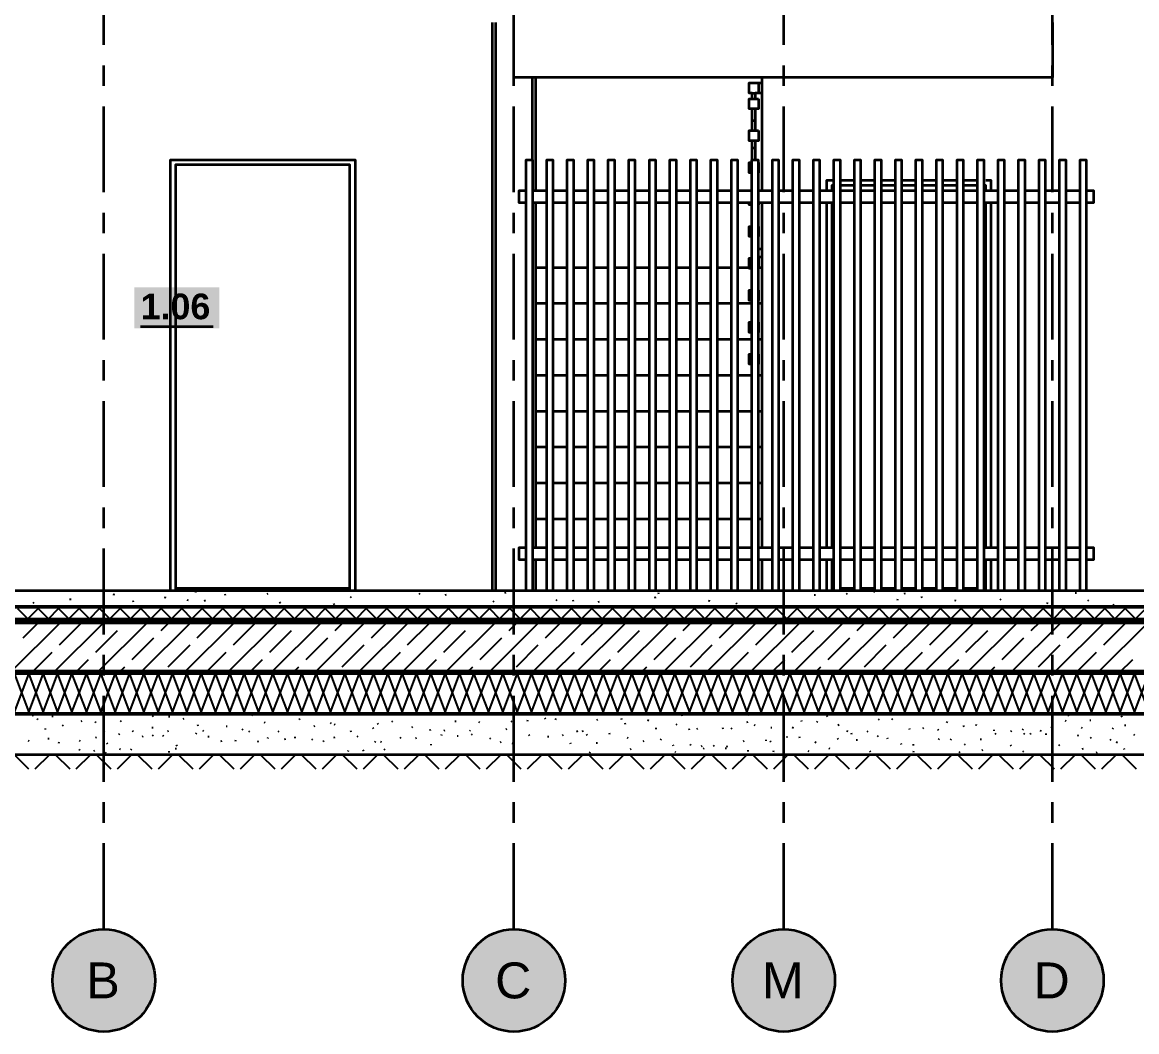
# Model space of a CAD drawing. Header units: metres. Extents: x -12.4 to 53.1, y -2.2 to 12.7.
# Drawn here: x 35.28 to 40.71, y -2.15 to 2.77 of the extents above; entities that cross this region are included whole.
import ezdxf

# ---------------------------------------------------------------- set-up
doc = ezdxf.new("R2010")
doc.units = ezdxf.units.M
doc.linetypes.add('PUNKTOWA', pattern=[10.5, 8.4, -1.05, 0, -1.05])
for name, color, linetype, lineweight in [('A-FUNDAMENTY', 7, 'Continuous', 50), ('A-IZOL-WODNA', 5, 'Continuous', 100), ('A-KRESKOWANIE', 8, 'Continuous', 18), ('A-OSIE', 1, 'PUNKTOWA', 25), ('A-POMIESZCZENIA', 2, 'Continuous', 25), ('A-SCIANY-IZOL', 4, 'Continuous', 35), ('A-WARSTWY', 8, 'Continuous', 25), ('A-WIDOK', 7, 'Continuous', 25)]:
    doc.layers.add(name, color=color, linetype=linetype, lineweight=lineweight)
doc.styles.add('PL_ARIAL', font='arial.ttf')
doc.styles.add('PL_ARIAL_B', font='arialbd.ttf')

msp = doc.modelspace()

# ---------------------------------------------------------------- hatches: boundary and pattern name
at = {"layer": 'A-OSIE', "true_color": 0xffffff}
for points in [[(35.9251, -1.9002), (35.923, -1.8676), (35.9166, -1.8355), (35.9061, -1.8045), (35.8916, -1.7752), (35.8734, -1.748), (35.8519, -1.7234), (35.8273, -1.7019), (35.8001, -1.6837), (35.7708, -1.6692), (35.7398, -1.6587), (35.7077, -1.6523), (35.6751, -1.6502), (35.6425, -1.6523), (35.6104, -1.6587), (35.5794, -1.6692), (35.5501, -1.6837), (35.5229, -1.7019), (35.4983, -1.7234), (35.4768, -1.748), (35.4586, -1.7752), (35.4441, -1.8045), (35.4336, -1.8355), (35.4272, -1.8676), (35.4251, -1.9002), (35.4272, -1.9328), (35.4336, -1.9649), (35.4441, -1.9959), (35.4586, -2.0252), (35.4768, -2.0524), (35.4983, -2.077), (35.5229, -2.0985), (35.5501, -2.1167), (35.5794, -2.1312), (35.6104, -2.1417), (35.6425, -2.1481), (35.6751, -2.1502), (35.7077, -2.1481), (35.7398, -2.1417), (35.7708, -2.1312), (35.8001, -2.1167), (35.8273, -2.0985), (35.8519, -2.077), (35.8734, -2.0524), (35.8916, -2.0252), (35.9061, -1.9959), (35.9166, -1.9649), (35.923, -1.9328)], [(37.9251, -1.9002), (37.923, -1.8676), (37.9166, -1.8355), (37.9061, -1.8045), (37.8916, -1.7752), (37.8734, -1.748), (37.8519, -1.7234), (37.8273, -1.7019), (37.8001, -1.6837), (37.7708, -1.6692), (37.7398, -1.6587), (37.7077, -1.6523), (37.6751, -1.6502), (37.6425, -1.6523), (37.6104, -1.6587), (37.5794, -1.6692), (37.5501, -1.6837), (37.5229, -1.7019), (37.4983, -1.7234), (37.4768, -1.748), (37.4586, -1.7752), (37.4441, -1.8045), (37.4336, -1.8355), (37.4272, -1.8676), (37.4251, -1.9002), (37.4272, -1.9328), (37.4336, -1.9649), (37.4441, -1.9959), (37.4586, -2.0252), (37.4768, -2.0524), (37.4983, -2.077), (37.5229, -2.0985), (37.5501, -2.1167), (37.5794, -2.1312), (37.6104, -2.1417), (37.6425, -2.1481), (37.6751, -2.1502), (37.7077, -2.1481), (37.7398, -2.1417), (37.7708, -2.1312), (37.8001, -2.1167), (37.8273, -2.0985), (37.8519, -2.077), (37.8734, -2.0524), (37.8916, -2.0252), (37.9061, -1.9959), (37.9166, -1.9649), (37.923, -1.9328)], [(39.2401, -1.9002), (39.238, -1.8676), (39.2316, -1.8355), (39.2211, -1.8045), (39.2066, -1.7752), (39.1884, -1.748), (39.1669, -1.7234), (39.1423, -1.7019), (39.1151, -1.6837), (39.0858, -1.6692), (39.0548, -1.6587), (39.0227, -1.6523), (38.9901, -1.6502), (38.9575, -1.6523), (38.9254, -1.6587), (38.8944, -1.6692), (38.8651, -1.6837), (38.8379, -1.7019), (38.8133, -1.7234), (38.7918, -1.748), (38.7736, -1.7752), (38.7591, -1.8045), (38.7486, -1.8355), (38.7422, -1.8676), (38.7401, -1.9002), (38.7422, -1.9328), (38.7486, -1.9649), (38.7591, -1.9959), (38.7736, -2.0252), (38.7918, -2.0524), (38.8133, -2.077), (38.8379, -2.0985), (38.8651, -2.1167), (38.8944, -2.1312), (38.9254, -2.1417), (38.9575, -2.1481), (38.9901, -2.1502), (39.0227, -2.1481), (39.0548, -2.1417), (39.0858, -2.1312), (39.1151, -2.1167), (39.1423, -2.0985), (39.1669, -2.077), (39.1884, -2.0524), (39.2066, -2.0252), (39.2211, -1.9959), (39.2316, -1.9649), (39.238, -1.9328)], [(40.5501, -1.9002), (40.548, -1.8676), (40.5416, -1.8355), (40.5311, -1.8045), (40.5166, -1.7752), (40.4984, -1.748), (40.4769, -1.7234), (40.4523, -1.7019), (40.4251, -1.6837), (40.3958, -1.6692), (40.3648, -1.6587), (40.3327, -1.6523), (40.3001, -1.6502), (40.2675, -1.6523), (40.2354, -1.6587), (40.2044, -1.6692), (40.1751, -1.6837), (40.1479, -1.7019), (40.1233, -1.7234), (40.1018, -1.748), (40.0836, -1.7752), (40.0691, -1.8045), (40.0586, -1.8355), (40.0522, -1.8676), (40.0501, -1.9002), (40.0522, -1.9328), (40.0586, -1.9649), (40.0691, -1.9959), (40.0836, -2.0252), (40.1018, -2.0524), (40.1233, -2.077), (40.1479, -2.0985), (40.1751, -2.1167), (40.2044, -2.1312), (40.2354, -2.1417), (40.2675, -2.1481), (40.3001, -2.1502), (40.3327, -2.1481), (40.3648, -2.1417), (40.3958, -2.1312), (40.4251, -2.1167), (40.4523, -2.0985), (40.4769, -2.077), (40.4984, -2.0524), (40.5166, -2.0252), (40.5311, -1.9959), (40.5416, -1.9649), (40.548, -1.9328)]]:
    msp.add_hatch(color=7, dxfattribs=at).paths.add_polyline_path(points)
at = {"layer": 'A-POMIESZCZENIA', "true_color": 0xffffff}
msp.add_hatch(color=7, dxfattribs=at).paths.add_polyline_path([(35.8248, 1.2775), (36.2384, 1.2775), (36.2384, 1.4775), (35.8248, 1.4775)])

# ---------------------------------------------------------------- linework, layer by layer
at = {"layer": 'A-FUNDAMENTY', "lineweight": 70, "ltscale": 0.05}
for points in [[(31.7001, -0.15), (43.8001, -0.15), (43.8001, -0.15), (43.8001, -0.15), (43.8001, -0.3), (43.8001, -0.3), (43.8001, -0.3), (43.8001, -0.3), (43.8001, -0.3), (43.8001, -0.3), (43.8001, -0.3), (43.8001, -0.3), (43.8001, -0.3), (43.8001, -0.3), (43.8001, -0.3), (43.8001, -0.3), (43.8001, -0.3), (43.8001, -0.3), (43.8001, -0.3), (43.8001, -0.3), (43.8001, -0.3), (50.2751, -0.3)], [(43.8001, -0.4), (32.3001, -0.4)]]:
    msp.add_lwpolyline(points, dxfattribs=at)
at = {"layer": 'A-IZOL-WODNA', "lineweight": 140, "ltscale": 0.05}
msp.add_lwpolyline([(31.9051, -0.1475), (43.6951, -0.1475)], dxfattribs=at)
at = {"layer": 'A-KRESKOWANIE', "lineweight": 25, "ltscale": 0.05}
for points in [[(35.5087, -0.0425), (35.5156, -0.0419)], [(35.7244, -0.0217), (35.7261, -0.0149)], [(35.8197, -0.0573), (35.8186, -0.0504)], [(35.9741, -0.0364), (35.9762, -0.0297)], [(36.0878, -0.048), (36.0809, -0.0464)], [(36.1231, -0.0098), (36.1256, -0.0033)], [(36.1653, -0.0495), (36.1717, -0.0466)], [(36.269, -0.0236), (36.2669, -0.0169)], [(36.471, -0.0183), (36.4766, -0.014)], [(36.883, -0.0362), (36.8788, -0.0306)], [(37.2183, -0.0184), (37.2126, -0.0144)], [(37.3396, -0.0208), (37.3462, -0.0185)], [(37.5787, -0.0563), (37.5738, -0.0513)], [(37.6299, -0.0108), (37.6367, -0.0094)], [(37.8801, -0.048), (37.8857, -0.0438)], [(37.9654, -0.0529), (37.9634, -0.0462)], [(38.0856, -0.0546), (38.0924, -0.0527)], [(38.3647, -0.0382), (38.364, -0.0312)], [(38.3814, -0.0172), (38.38, -0.0104)], [(38.627, -0.0526), (38.628, -0.0457)], [(39.1452, -0.0232), (39.1383, -0.0219)], [(39.2956, -0.0171), (39.3016, -0.0134)], [(39.4352, -0.0094), (39.43, -0.0048)], [(39.5453, -0.0473), (39.5469, -0.0405)], [(39.5767, -0.0146), (39.5836, -0.0134)], [(39.6645, -0.0357), (39.6614, -0.0295)], [(39.8314, -0.0501), (39.8247, -0.0481)], [(40.0457, -0.0444), (40.0512, -0.04)], [(40.4113, -0.0112), (40.4183, -0.0104)], [(40.4725, -0.0502), (40.4786, -0.0467)], [(35.2551, -0.0875), (35.3051, -0.1375), (35.3551, -0.0875), (35.4051, -0.1375), (35.4551, -0.0875), (35.5051, -0.1375), (35.5551, -0.0875), (35.6051, -0.1375), (35.6551, -0.0875), (35.7051, -0.1375), (35.7551, -0.0875), (35.8051, -0.1375), (35.8551, -0.0875), (35.9051, -0.1375), (35.9551, -0.0875), (36.0051, -0.1375), (36.0551, -0.0875), (36.1051, -0.1375), (36.1551, -0.0875), (36.2051, -0.1375), (36.2551, -0.0875), (36.3051, -0.1375), (36.3551, -0.0875), (36.4051, -0.1375), (36.4551, -0.0875), (36.5051, -0.1375), (36.5551, -0.0875), (36.6051, -0.1375), (36.6551, -0.0875), (36.7051, -0.1375), (36.7551, -0.0875), (36.8051, -0.1375), (36.8551, -0.0875), (36.9051, -0.1375), (36.9551, -0.0875), (37.0051, -0.1375), (37.0551, -0.0875), (37.1051, -0.1375), (37.1551, -0.0875), (37.2051, -0.1375), (37.2551, -0.0875), (37.3051, -0.1375), (37.3551, -0.0875), (37.4051, -0.1375), (37.4551, -0.0875), (37.5051, -0.1375), (37.5551, -0.0875), (37.6051, -0.1375), (37.6551, -0.0875), (37.7051, -0.1375), (37.7551, -0.0875), (37.8051, -0.1375), (37.8551, -0.0875), (37.9051, -0.1375), (37.9551, -0.0875), (38.0051, -0.1375), (38.0551, -0.0875), (38.1051, -0.1375), (38.1551, -0.0875), (38.2051, -0.1375), (38.2551, -0.0875), (38.3051, -0.1375), (38.3551, -0.0875), (38.4051, -0.1375), (38.4551, -0.0875), (38.5051, -0.1375), (38.5551, -0.0875), (38.6051, -0.1375), (38.6551, -0.0875), (38.7051, -0.1375), (38.7551, -0.0875), (38.8051, -0.1375), (38.8551, -0.0875), (38.9051, -0.1375), (38.9551, -0.0875), (39.0051, -0.1375), (39.0551, -0.0875), (39.1051, -0.1375), (39.1551, -0.0875), (39.2051, -0.1375), (39.2551, -0.0875), (39.3051, -0.1375), (39.3551, -0.0875), (39.4051, -0.1375), (39.4551, -0.0875), (39.5051, -0.1375), (39.5551, -0.0875), (39.6051, -0.1375), (39.6551, -0.0875), (39.7051, -0.1375), (39.7551, -0.0875), (39.8051, -0.1375), (39.8551, -0.0875), (39.9051, -0.1375), (39.9551, -0.0875), (40.0051, -0.1375), (40.0551, -0.0875), (40.1051, -0.1375), (40.1551, -0.0875), (40.2051, -0.1375), (40.2551, -0.0875), (40.3051, -0.1375), (40.3551, -0.0875), (40.4051, -0.1375), (40.4551, -0.0875), (40.5051, -0.1375), (40.5551, -0.0875), (40.6051, -0.1375), (40.6551, -0.0875), (40.7051, -0.1375), (40.7551, -0.0875)], [(35.3361, -0.0628), (35.3307, -0.0584)], [(36.5364, -0.0624), (36.5327, -0.0565)], [(36.8002, -0.0693), (36.7965, -0.0633)], [(38.7618, -0.0671), (38.759, -0.0607)], [(40.2748, -0.0647), (40.2777, -0.0583)], [(40.5965, -0.0715), (40.6008, -0.066)], [(35.2185, -0.4), (35.4685, -0.15)], [(35.2826, -0.2298), (35.3624, -0.15)], [(35.4306, -0.4), (35.6806, -0.15)], [(35.4594, -0.2652), (35.5654, -0.1591)], [(35.6427, -0.4), (35.8927, -0.15)], [(35.7776, -0.1591), (35.7867, -0.15)], [(35.8549, -0.4), (36.1049, -0.15)], [(35.9544, -0.1945), (35.9988, -0.15)], [(36.067, -0.4), (36.317, -0.15)], [(36.1311, -0.2298), (36.2109, -0.15)], [(36.2791, -0.4), (36.5291, -0.15)], [(36.3079, -0.2652), (36.414, -0.1591)], [(36.4913, -0.4), (36.7413, -0.15)], [(36.6261, -0.1591), (36.6352, -0.15)], [(36.7034, -0.4), (36.9534, -0.15)], [(36.8029, -0.1945), (36.8473, -0.15)], [(36.9155, -0.4), (37.1655, -0.15)], [(36.9797, -0.2298), (37.0595, -0.15)], [(37.1277, -0.4), (37.3777, -0.15)], [(37.1564, -0.2652), (37.2625, -0.1591)], [(37.3398, -0.4), (37.5898, -0.15)], [(37.4746, -0.1591), (37.4837, -0.15)], [(37.5519, -0.4), (37.8019, -0.15)], [(37.6514, -0.1945), (37.6959, -0.15)], [(37.7641, -0.4), (38.0141, -0.15)], [(37.8282, -0.2298), (37.908, -0.15)], [(37.9762, -0.4), (38.2262, -0.15)], [(38.005, -0.2652), (38.111, -0.1591)], [(38.1883, -0.4), (38.4383, -0.15)], [(38.3232, -0.1591), (38.3323, -0.15)], [(38.4005, -0.4), (38.6505, -0.15)], [(38.4999, -0.1945), (38.5444, -0.15)], [(38.6126, -0.4), (38.8626, -0.15)], [(38.6767, -0.2298), (38.7565, -0.15)], [(38.8247, -0.4), (39.0747, -0.15)], [(38.8535, -0.2652), (38.9596, -0.1591)], [(39.0369, -0.4), (39.2869, -0.15)], [(39.1717, -0.1591), (39.1808, -0.15)], [(39.249, -0.4), (39.499, -0.15)], [(39.3485, -0.1945), (39.3929, -0.15)], [(39.4611, -0.4), (39.7111, -0.15)], [(39.5252, -0.2298), (39.605, -0.15)], [(39.6732, -0.4), (39.9232, -0.15)], [(39.702, -0.2652), (39.8081, -0.1591)], [(39.8854, -0.4), (40.1354, -0.15)], [(40.0202, -0.1591), (40.0293, -0.15)], [(40.0975, -0.4), (40.3475, -0.15)], [(40.197, -0.1945), (40.2414, -0.15)], [(40.3096, -0.4), (40.5596, -0.15)], [(40.3738, -0.2298), (40.4536, -0.15)], [(40.5218, -0.4), (40.7718, -0.15)], [(40.5505, -0.2652), (40.6566, -0.1591)], [(35.6362, -0.3005), (35.7422, -0.1945)], [(36.4847, -0.3005), (36.5907, -0.1945)], [(37.3332, -0.3005), (37.4393, -0.1945)], [(38.1817, -0.3005), (38.2878, -0.1945)], [(39.0303, -0.3005), (39.1363, -0.1945)], [(39.8788, -0.3005), (39.9849, -0.1945)], [(35.8129, -0.3359), (35.919, -0.2298)], [(35.9897, -0.3712), (36.0958, -0.2652)], [(36.6615, -0.3359), (36.7675, -0.2298)], [(36.8382, -0.3712), (36.9443, -0.2652)], [(37.51, -0.3359), (37.6161, -0.2298)], [(37.6868, -0.3712), (37.7928, -0.2652)], [(38.3585, -0.3359), (38.4646, -0.2298)], [(38.5353, -0.3712), (38.6414, -0.2652)], [(39.207, -0.3359), (39.3131, -0.2298)], [(39.3838, -0.3712), (39.4899, -0.2652)], [(40.0556, -0.3359), (40.1616, -0.2298)], [(40.2323, -0.3712), (40.3384, -0.2652)], [(35.3245, -0.4), (35.424, -0.3005)], [(36.1731, -0.4), (36.2725, -0.3005)], [(37.0216, -0.4), (37.1211, -0.3005)], [(37.8701, -0.4), (37.9696, -0.3005)], [(38.7187, -0.4), (38.8181, -0.3005)], [(39.5672, -0.4), (39.6667, -0.3005)], [(40.4157, -0.4), (40.5152, -0.3005)], [(35.5367, -0.4), (35.6008, -0.3359)], [(35.7488, -0.4), (35.7776, -0.3712)], [(36.3852, -0.4), (36.4493, -0.3359)], [(36.5973, -0.4), (36.6261, -0.3712)], [(37.2337, -0.4), (37.2979, -0.3359)], [(37.4459, -0.4), (37.4746, -0.3712)], [(38.0823, -0.4), (38.1464, -0.3359)], [(38.2944, -0.4), (38.3232, -0.3712)], [(38.9308, -0.4), (38.9949, -0.3359)], [(39.1429, -0.4), (39.1717, -0.3712)], [(39.7793, -0.4), (39.8434, -0.3359)], [(39.9914, -0.4), (40.0202, -0.3712)], [(40.6278, -0.4), (40.692, -0.3359)], [(35.2401, -0.5927), (35.3101, -0.4075), (35.3801, -0.5927), (35.4501, -0.4075), (35.5201, -0.5927), (35.5901, -0.4075), (35.6601, -0.5927), (35.7301, -0.4075), (35.8001, -0.5927), (35.8701, -0.4075), (35.9401, -0.5927), (36.0101, -0.4075), (36.0801, -0.5927), (36.1501, -0.4075), (36.2201, -0.5927), (36.2901, -0.4075), (36.3601, -0.5927), (36.4301, -0.4075), (36.5001, -0.5927), (36.5701, -0.4075), (36.6401, -0.5927), (36.7101, -0.4075), (36.7801, -0.5927), (36.8501, -0.4075), (36.9201, -0.5927), (36.9901, -0.4075), (37.0601, -0.5927), (37.1301, -0.4075), (37.2001, -0.5927), (37.2701, -0.4075), (37.3401, -0.5927), (37.4101, -0.4075), (37.4801, -0.5927), (37.5501, -0.4075), (37.6201, -0.5927), (37.6901, -0.4075), (37.7601, -0.5927), (37.8301, -0.4075), (37.9001, -0.5927), (37.9701, -0.4075), (38.0401, -0.5927), (38.1101, -0.4075), (38.1801, -0.5927), (38.2501, -0.4075), (38.3201, -0.5927), (38.3901, -0.4075), (38.4601, -0.5927), (38.5301, -0.4075), (38.6001, -0.5927), (38.6701, -0.4075), (38.7401, -0.5927), (38.8101, -0.4075), (38.8801, -0.5927), (38.9501, -0.4075), (39.0201, -0.5927), (39.0901, -0.4075), (39.1601, -0.5927), (39.2301, -0.4075), (39.3001, -0.5927), (39.3701, -0.4075), (39.4401, -0.5927), (39.5101, -0.4075), (39.5801, -0.5927), (39.6501, -0.4075), (39.7201, -0.5927), (39.7901, -0.4075), (39.8601, -0.5927), (39.9301, -0.4075), (40.0001, -0.5927), (40.0701, -0.4075), (40.1401, -0.5927), (40.2101, -0.4075), (40.2801, -0.5927), (40.3501, -0.4075), (40.4201, -0.5927), (40.4901, -0.4075), (40.5601, -0.5927), (40.6301, -0.4075), (40.7001, -0.5927), (40.7701, -0.4075)], [(35.2401, -0.4075), (35.3101, -0.5927), (35.3801, -0.4075), (35.4501, -0.5927), (35.5201, -0.4075), (35.5901, -0.5927), (35.6601, -0.4075), (35.7301, -0.5927), (35.8001, -0.4075), (35.8701, -0.5927), (35.9401, -0.4075), (36.0101, -0.5927), (36.0801, -0.4075), (36.1501, -0.5927), (36.2201, -0.4075), (36.2901, -0.5927), (36.3601, -0.4075), (36.4301, -0.5927), (36.5001, -0.4075), (36.5701, -0.5927), (36.6401, -0.4075), (36.7101, -0.5927), (36.7801, -0.4075), (36.8501, -0.5927), (36.9201, -0.4075), (36.9901, -0.5927), (37.0601, -0.4075), (37.1301, -0.5927), (37.2001, -0.4075), (37.2701, -0.5927), (37.3401, -0.4075), (37.4101, -0.5927), (37.4801, -0.4075), (37.5501, -0.5927), (37.6201, -0.4075), (37.6901, -0.5927), (37.7601, -0.4075), (37.8301, -0.5927), (37.9001, -0.4075), (37.9701, -0.5927), (38.0401, -0.4075), (38.1101, -0.5927), (38.1801, -0.4075), (38.2501, -0.5927), (38.3201, -0.4075), (38.3901, -0.5927), (38.4601, -0.4075), (38.5301, -0.5927), (38.6001, -0.4075), (38.6701, -0.5927), (38.7401, -0.4075), (38.8101, -0.5927), (38.8801, -0.4075), (38.9501, -0.5927), (39.0201, -0.4075), (39.0901, -0.5927), (39.1601, -0.4075), (39.2301, -0.5927), (39.3001, -0.4075), (39.3701, -0.5927), (39.4401, -0.4075), (39.5101, -0.5927), (39.5801, -0.4075), (39.6501, -0.5927), (39.7201, -0.4075), (39.7901, -0.5927), (39.8601, -0.4075), (39.9301, -0.5927), (40.0001, -0.4075), (40.0701, -0.5927), (40.1401, -0.4075), (40.2101, -0.5927), (40.2801, -0.4075), (40.3501, -0.5927), (40.4201, -0.4075), (40.4901, -0.5927), (40.5601, -0.4075), (40.6301, -0.5927), (40.7001, -0.4075), (40.7701, -0.5927)], [(35.3261, -0.6087), (35.3318, -0.6069)], [(35.3543, -0.6302), (35.3505, -0.6255)], [(35.4283, -0.6137), (35.4223, -0.6133)], [(35.5657, -0.6388), (35.5701, -0.6347)], [(35.6369, -0.6445), (35.6331, -0.6399)], [(35.7572, -0.6376), (35.761, -0.633)], [(35.9122, -0.6131), (35.9171, -0.6096)], [(35.9965, -0.6158), (35.9905, -0.6152)], [(36.0622, -0.6274), (36.0669, -0.6236)], [(36.3964, -0.6103), (36.3993, -0.6051)], [(36.4627, -0.644), (36.4567, -0.6433)], [(36.6283, -0.6286), (36.6304, -0.623)], [(36.7854, -0.6475), (36.7801, -0.6447)], [(37.0128, -0.6532), (37.0099, -0.648)], [(37.0795, -0.6401), (37.0848, -0.6372)], [(37.3874, -0.6374), (37.3934, -0.6372)], [(37.5081, -0.6436), (37.504, -0.6392)], [(37.6607, -0.6398), (37.6657, -0.6365)], [(37.7416, -0.6362), (37.7433, -0.6304)], [(37.8284, -0.6275), (37.826, -0.6221)], [(37.8777, -0.6294), (37.8803, -0.6239)], [(38.079, -0.6314), (38.0841, -0.6282)], [(38.1991, -0.6282), (38.2012, -0.6226)], [(38.2194, -0.6528), (38.2177, -0.647)], [(38.3322, -0.6343), (38.3269, -0.6315)], [(38.4713, -0.6544), (38.4666, -0.6507)], [(38.4946, -0.6115), (38.4932, -0.6057)], [(38.8107, -0.6411), (38.8166, -0.6399)], [(38.8144, -0.6085), (38.8153, -0.6025)], [(39.0793, -0.6387), (39.0776, -0.6329)], [(39.152, -0.6416), (39.1542, -0.636)], [(39.2031, -0.6156), (39.1999, -0.6106)], [(39.4572, -0.6299), (39.4521, -0.6267)], [(39.5177, -0.6279), (39.5222, -0.6239)], [(39.7861, -0.6445), (39.788, -0.6388)], [(39.9286, -0.6575), (39.9297, -0.6516)], [(40.3677, -0.636), (40.3618, -0.6355)], [(40.375, -0.6106), (40.3803, -0.6077)], [(40.488, -0.634), (40.482, -0.6335)], [(40.6396, -0.6163), (40.6364, -0.6112)], [(35.3913, -0.6779), (35.3914, -0.6719)], [(35.4787, -0.6605), (35.4744, -0.6564)], [(35.6752, -0.6895), (35.6799, -0.6858)], [(35.749, -0.7023), (35.7513, -0.6967)], [(35.8191, -0.688), (35.8146, -0.684)], [(35.9102, -0.667), (35.9162, -0.6667)], [(35.917, -0.7092), (35.9127, -0.705)], [(35.9658, -0.7113), (35.9638, -0.7057)], [(35.9853, -0.6858), (35.9906, -0.683)], [(36.1235, -0.6979), (36.1272, -0.6932)], [(36.135, -0.6604), (36.134, -0.6545)], [(36.1631, -0.6848), (36.158, -0.6818)], [(36.2771, -0.6626), (36.2711, -0.6625)], [(36.3545, -0.6798), (36.3502, -0.6756)], [(36.3866, -0.6887), (36.3817, -0.6853)], [(36.5298, -0.6879), (36.5248, -0.6847)], [(36.6986, -0.6605), (36.7046, -0.6599)], [(36.8034, -0.6549), (36.7977, -0.6531)], [(36.8806, -0.6897), (36.8794, -0.6838)], [(36.9899, -0.6747), (36.987, -0.6694)], [(37.1774, -0.6681), (37.1821, -0.6644)], [(37.2682, -0.6832), (37.2662, -0.6776)], [(37.3223, -0.7068), (37.3227, -0.7008)], [(37.3324, -0.6821), (37.3384, -0.6812)], [(37.4591, -0.6845), (37.4633, -0.6802)], [(37.468, -0.7036), (37.4731, -0.7006)], [(37.6351, -0.6759), (37.6408, -0.6739)], [(37.7507, -0.7079), (37.7476, -0.7028)], [(37.9113, -0.7057), (37.9168, -0.7032)], [(37.9806, -0.6872), (37.9858, -0.6842)], [(38.0078, -0.6856), (38.0137, -0.6842)], [(38.032, -0.7072), (38.0287, -0.7022)], [(38.1419, -0.7013), (38.1416, -0.6953)], [(38.3691, -0.6753), (38.3687, -0.6693)], [(38.5308, -0.6804), (38.5292, -0.6746)], [(38.5664, -0.6753), (38.5713, -0.6719)], [(38.6947, -0.6752), (38.693, -0.6695)], [(38.734, -0.6738), (38.7386, -0.6699)], [(38.8516, -0.6574), (38.8459, -0.6556)], [(38.9269, -0.6682), (38.9328, -0.6667)], [(39.0372, -0.6705), (39.0316, -0.6682)], [(39.2545, -0.6554), (39.2601, -0.6534)], [(39.3044, -0.6862), (39.2984, -0.6861)], [(39.3217, -0.7009), (39.3202, -0.6951)], [(39.4024, -0.6879), (39.3968, -0.6859)], [(39.6057, -0.6779), (39.6031, -0.6724)], [(39.668, -0.6718), (39.6735, -0.6695)], [(39.7444, -0.6821), (39.7411, -0.677)], [(39.8704, -0.6636), (39.8674, -0.6584)], [(40.0168, -0.6845), (40.0162, -0.6785)], [(40.0253, -0.7011), (40.021, -0.6969)], [(40.0977, -0.6874), (40.1004, -0.6821)], [(40.1541, -0.6786), (40.1578, -0.6739)], [(40.1656, -0.7015), (40.1616, -0.697)], [(40.192, -0.6998), (40.1949, -0.6945)], [(40.2464, -0.6857), (40.2409, -0.6833)], [(40.27, -0.703), (40.2703, -0.697)], [(40.2973, -0.6698), (40.2941, -0.6647)], [(40.4471, -0.6704), (40.4419, -0.6673)], [(40.5931, -0.6738), (40.5972, -0.6694)], [(40.6524, -0.6562), (40.6584, -0.6553)], [(40.7021, -0.7056), (40.6971, -0.7023)], [(35.3114, -0.7343), (35.3061, -0.7317)], [(35.4088, -0.7229), (35.4028, -0.7225)], [(35.4558, -0.7432), (35.4581, -0.7377)], [(35.5622, -0.7346), (35.5573, -0.7312)], [(35.6344, -0.7159), (35.6403, -0.7153)], [(35.6925, -0.7489), (35.6893, -0.7438)], [(35.8627, -0.712), (35.8678, -0.7089)], [(36.0327, -0.7579), (36.0304, -0.7523)], [(36.1832, -0.7118), (36.1892, -0.711)], [(36.2464, -0.7341), (36.2523, -0.7328)], [(36.317, -0.7334), (36.3186, -0.7276)], [(36.4308, -0.7377), (36.425, -0.7365)], [(36.4751, -0.7217), (36.4764, -0.7158)], [(36.5568, -0.7238), (36.5628, -0.7233)], [(36.608, -0.7187), (36.6088, -0.7128)], [(36.695, -0.7279), (36.69, -0.7245)], [(36.7443, -0.7353), (36.7473, -0.7301)], [(36.7973, -0.7158), (36.8032, -0.7153)], [(36.9112, -0.7133), (36.9159, -0.7096)], [(36.9963, -0.7387), (37.0007, -0.7347)], [(37.03, -0.7388), (37.024, -0.7379)], [(37.1251, -0.7213), (37.121, -0.7168)], [(37.1946, -0.7194), (37.2001, -0.7171)], [(37.2709, -0.7541), (37.2708, -0.7481)], [(37.4033, -0.7104), (37.3974, -0.7091)], [(37.5569, -0.7233), (37.5619, -0.72)], [(37.6071, -0.7397), (37.6128, -0.7378)], [(37.6724, -0.7465), (37.6665, -0.745)], [(37.8391, -0.7119), (37.8451, -0.7118)], [(37.9515, -0.7473), (37.95, -0.7415)], [(38.0762, -0.743), (38.0821, -0.7421)], [(38.2323, -0.7191), (38.2264, -0.7179)], [(38.3054, -0.736), (38.3099, -0.732)], [(38.3898, -0.728), (38.392, -0.7224)], [(38.4533, -0.7571), (38.4513, -0.7514)], [(38.5379, -0.7556), (38.5345, -0.7506)], [(38.5874, -0.7584), (38.5933, -0.7571)], [(38.6475, -0.7578), (38.6523, -0.7542)], [(38.7111, -0.7599), (38.7171, -0.759)], [(38.792, -0.7338), (38.7977, -0.7319)], [(38.905, -0.7329), (38.9048, -0.7269)], [(38.9274, -0.7384), (38.924, -0.7334)], [(39.0073, -0.7167), (39.0074, -0.7107)], [(39.0692, -0.719), (39.0678, -0.7132)], [(39.1477, -0.7414), (39.1422, -0.739)], [(39.255, -0.7266), (39.2521, -0.7214)], [(39.3502, -0.7298), (39.3442, -0.7294)], [(39.4472, -0.711), (39.4518, -0.7072)], [(39.4982, -0.7228), (39.4965, -0.7171)], [(39.5651, -0.7501), (39.5622, -0.7448)], [(39.6223, -0.7545), (39.6232, -0.7486)], [(39.7449, -0.7264), (39.7479, -0.7212)], [(39.8033, -0.7278), (39.8067, -0.7228)], [(39.8771, -0.7518), (39.8721, -0.7484)], [(39.9538, -0.7254), (39.9478, -0.7252)], [(40.0993, -0.7579), (40.0962, -0.7528)], [(40.3316, -0.7544), (40.336, -0.7503)], [(40.4283, -0.7084), (40.4224, -0.7071)], [(40.4867, -0.7191), (40.4911, -0.715)], [(40.5823, -0.7287), (40.5868, -0.7248)], [(40.617, -0.7421), (40.6117, -0.7393)], [(35.3105, -0.8709), (35.2397, -0.8002)], [(35.4105, -0.8002), (35.3397, -0.8709)], [(35.5105, -0.8709), (35.4397, -0.8002)], [(35.6105, -0.8002), (35.5397, -0.8709)], [(35.5585, -0.7793), (35.5552, -0.7743)], [(35.6274, -0.7836), (35.6316, -0.7793)], [(35.7105, -0.8709), (35.6397, -0.8002)], [(35.6876, -0.792), (35.6817, -0.7917)], [(35.8105, -0.8002), (35.7397, -0.8709)], [(35.7571, -0.7746), (35.7514, -0.7727)], [(35.8075, -0.7762), (35.8105, -0.7709)], [(35.9105, -0.8709), (35.8397, -0.8002)], [(36.0105, -0.8002), (35.9397, -0.8709)], [(35.9942, -0.7893), (35.9946, -0.7833)], [(36.0293, -0.7718), (36.0233, -0.7711)], [(36.1105, -0.8709), (36.0397, -0.8002)], [(36.2105, -0.8002), (36.1397, -0.8709)], [(36.3105, -0.8709), (36.2397, -0.8002)], [(36.4105, -0.8002), (36.3397, -0.8709)], [(36.5105, -0.8709), (36.4397, -0.8002)], [(36.6105, -0.8002), (36.5397, -0.8709)], [(36.7105, -0.8709), (36.6397, -0.8002)], [(36.8105, -0.8002), (36.7397, -0.8709)], [(36.9105, -0.8709), (36.8397, -0.8002)], [(36.8672, -0.7847), (36.8691, -0.779)], [(37.0105, -0.8002), (36.9397, -0.8709)], [(36.9427, -0.7827), (36.9406, -0.7771)], [(37.1105, -0.8709), (37.0397, -0.8002)], [(37.0422, -0.7758), (37.0466, -0.7717)], [(37.2105, -0.8002), (37.1397, -0.8709)], [(37.3105, -0.8709), (37.2397, -0.8002)], [(37.4105, -0.8002), (37.3397, -0.8709)], [(37.5105, -0.8709), (37.4397, -0.8002)], [(37.6105, -0.8002), (37.5397, -0.8709)], [(37.7105, -0.8709), (37.6397, -0.8002)], [(37.8105, -0.8002), (37.7397, -0.8709)], [(37.9105, -0.8709), (37.8397, -0.8002)], [(38.0105, -0.8002), (37.9397, -0.8709)], [(38.1105, -0.8709), (38.0397, -0.8002)], [(38.0427, -0.7904), (38.0473, -0.7866)], [(38.2105, -0.8002), (38.1397, -0.8709)], [(38.3105, -0.8709), (38.2397, -0.8002)], [(38.2411, -0.7726), (38.2468, -0.7708)], [(38.4105, -0.8002), (38.3397, -0.8709)], [(38.5105, -0.8709), (38.4397, -0.8002)], [(38.4649, -0.7896), (38.4605, -0.7855)], [(38.6105, -0.8002), (38.5397, -0.8709)], [(38.5973, -0.7694), (38.603, -0.7676)], [(38.7105, -0.8709), (38.6397, -0.8002)], [(38.7052, -0.769), (38.7112, -0.7684)], [(38.8105, -0.8002), (38.7397, -0.8709)], [(38.8173, -0.7842), (38.8168, -0.7782)], [(38.9105, -0.8709), (38.8397, -0.8002)], [(39.0105, -0.8002), (38.9397, -0.8709)], [(38.9402, -0.7856), (38.942, -0.7799)], [(39.1105, -0.8709), (39.0397, -0.8002)], [(39.1142, -0.7844), (39.1092, -0.7811)], [(39.2105, -0.8002), (39.1397, -0.8709)], [(39.2157, -0.7722), (39.2103, -0.7696)], [(39.3105, -0.8709), (39.2397, -0.8002)], [(39.4105, -0.8002), (39.3397, -0.8709)], [(39.4129, -0.7882), (39.4096, -0.7832)], [(39.5105, -0.8709), (39.4397, -0.8002)], [(39.6105, -0.8002), (39.5397, -0.8709)], [(39.6231, -0.787), (39.6241, -0.781)], [(39.7105, -0.8709), (39.6397, -0.8002)], [(39.8105, -0.8002), (39.7397, -0.8709)], [(39.9105, -0.8709), (39.8397, -0.8002)], [(39.8464, -0.7894), (39.8504, -0.7849)], [(40.0105, -0.8002), (39.9397, -0.8709)], [(39.9555, -0.7779), (39.9614, -0.777)], [(40.1105, -0.8709), (40.0397, -0.8002)], [(40.2105, -0.8002), (40.1397, -0.8709)], [(40.1553, -0.7854), (40.1607, -0.7828)], [(40.3105, -0.8709), (40.2397, -0.8002)], [(40.4105, -0.8002), (40.3397, -0.8709)], [(40.5105, -0.8709), (40.4397, -0.8002)], [(40.446, -0.7718), (40.4514, -0.7692)], [(40.513, -0.7901), (40.5181, -0.7869)], [(40.6105, -0.8002), (40.5397, -0.8709)], [(40.7105, -0.8709), (40.6397, -0.8002)], [(40.6519, -0.7754), (40.6509, -0.7695)]]:
    msp.add_lwpolyline(points, dxfattribs=at)
at = {"layer": 'A-OSIE', "linetype": 'PUNKTOWA', "lineweight": 35, "ltscale": 0.049805, "flags": 128}
for points in [[(35.6751, -1.6502), (35.6751, 10.796)], [(37.6751, -1.6502), (37.6751, 10.796)], [(38.9901, -1.6502), (38.9901, 10.796)], [(40.3001, -1.6502), (40.3001, 10.796)]]:
    msp.add_lwpolyline(points, dxfattribs=at)
at = {"layer": 'A-OSIE', "linetype": 'Continuous', "lineweight": 35, "ltscale": 0.05}
for centre in [(35.6751, -1.9002), (37.6751, -1.9002), (38.9901, -1.9002), (40.3001, -1.9002)]:
    msp.add_circle(centre, 0.25, dxfattribs=at)
at = {"layer": 'A-POMIESZCZENIA', "lineweight": 35, "ltscale": 0.05}
msp.add_lwpolyline([(35.8548, 1.2875), (36.2084, 1.2875)], dxfattribs=at)
at = {"layer": 'A-SCIANY-IZOL', "lineweight": 50, "ltscale": 0.05}
for points in [[(31.9051, -0.145), (31.9051, -0.145), (31.9051, -0.08), (31.9051, -0.08), (31.9051, -0.08), (43.6951, -0.08), (43.6951, -0.08), (43.6951, -0.08), (43.6951, -0.145), (43.6951, -0.145), (43.6951, -0.145), (31.9051, -0.145)], [(32.3001, -0.6002), (32.3001, -0.6002), (32.3001, -0.4), (32.3001, -0.4), (32.3001, -0.4), (43.5501, -0.4), (43.5501, -0.4), (43.5501, -0.4), (43.5501, -0.6002), (43.5501, -0.6002), (43.5501, -0.6002), (32.3001, -0.6002)]]:
    msp.add_lwpolyline(points, close=True, dxfattribs=at)
at = {"layer": 'A-WARSTWY', "lineweight": 35, "ltscale": 0.05}
for points in [[(31.9051, 0), (31.9051, 0), (31.9051, 0), (31.9051, 0), (43.6951, 0), (43.6951, 0), (43.6951, 0), (43.6951, 0), (43.6951, -0.08), (43.6951, -0.08), (43.6951, -0.08), (43.6951, -0.08), (31.9051, -0.08), (31.9051, -0.08), (31.9051, -0.08), (31.9051, -0.08), (31.9051, 0)], [(32.3001, -0.8002), (32.3001, -0.8002), (32.3001, -0.6002), (32.3001, -0.6002), (32.3001, -0.6002), (43.5501, -0.6002), (43.5501, -0.6002), (43.5501, -0.6002), (43.5501, -0.8002), (43.5501, -0.8002), (43.5501, -0.8002), (32.3001, -0.8002)]]:
    msp.add_lwpolyline(points, close=True, dxfattribs=at)
at = {"layer": 'A-WIDOK', "lineweight": 35, "ltscale": 0.05}
for points in [[(37.5701, 0.0004), (37.5701, 2.7696)], [(37.5851, 2.7696), (37.5851, 0.0004)], [(40.3001, 2.7696), (40.3001, 2.5), (37.6751, 2.5), (37.6751, 2.7696)], [(37.7651, 2.1004), (37.7651, 2.4996)], [(37.7801, 2.4996), (37.7801, 1.9504)], [(38.8851, 1.9504), (38.8851, 2.4996)], [(38.8367, 2.425), (38.8216, 2.425), (38.8216, 2.475), (38.8666, 2.475), (38.8666, 2.425), (38.8515, 2.425)], [(38.867, 2.475), (38.8847, 2.475)], [(38.8666, 2.3972), (38.8666, 2.3472), (38.8216, 2.3472), (38.8216, 2.3972), (38.8666, 2.3972)], [(38.8371, 2.3976), (38.8371, 2.425), (38.8511, 2.425), (38.8511, 2.3976)], [(38.8847, 2.425), (38.867, 2.425)], [(38.8371, 2.2921), (38.8371, 2.3468)], [(38.8511, 2.3468), (38.8511, 2.2921)], [(38.8371, 2.2421), (38.8371, 2.2917), (38.8511, 2.2917), (38.8511, 2.2421)], [(38.8666, 2.2417), (38.8666, 2.1917), (38.8216, 2.1917), (38.8216, 2.2417), (38.8666, 2.2417)], [(38.8371, 2.1587), (38.8371, 2.1913)], [(38.8511, 2.1913), (38.8511, 2.1587)], [(38.8371, 2.1004), (38.8371, 2.1583), (38.8511, 2.1583), (38.8511, 2.1004)], [(36.0001, 0.0004), (36.0001, 2.1), (36.0251, 2.1), (36.8751, 2.1), (36.9001, 2.1), (36.9001, 0.0004)], [(36.8751, 0.0004), (36.8751, 2.075), (36.0251, 2.075), (36.0251, 0.0004)], [(37.7351, 0.0004), (37.7351, 2.1), (37.7651, 2.1), (37.7651, 0.0004)], [(37.8351, 0.0004), (37.8351, 2.1), (37.8651, 2.1), (37.8651, 0.0004)], [(37.9351, 0.0004), (37.9351, 2.1), (37.9651, 2.1), (37.9651, 0.0004)], [(38.0351, 0.0004), (38.0351, 2.1), (38.0651, 2.1), (38.0651, 0.0004)], [(38.1351, 0.0004), (38.1351, 2.1), (38.1651, 2.1), (38.1651, 0.0004)], [(38.2351, 0.0004), (38.2351, 2.1), (38.2651, 2.1), (38.2651, 0.0004)], [(38.3351, 0.0004), (38.3351, 2.1), (38.3651, 2.1), (38.3651, 0.0004)], [(38.4351, 0.0004), (38.4351, 2.1), (38.4651, 2.1), (38.4651, 0.0004)], [(38.5351, 0.0004), (38.5351, 2.1), (38.5651, 2.1), (38.5651, 0.0004)], [(38.6351, 0.0004), (38.6351, 2.1), (38.6651, 2.1), (38.6651, 0.0004)], [(38.7351, 0.0004), (38.7351, 2.1), (38.7651, 2.1), (38.7651, 0.0004)], [(38.8347, 2.0361), (38.8216, 2.0361), (38.8216, 2.0861), (38.8347, 2.0861)], [(38.8351, 0.0004), (38.8351, 2.1), (38.8651, 2.1), (38.8651, 0.0004)], [(38.8666, 2.0861), (38.8666, 2.0361), (38.8655, 2.0361)], [(38.9351, 0.0004), (38.9351, 2.1), (38.9651, 2.1), (38.9651, 0.0004)], [(39.0351, 0.0004), (39.0351, 2.1), (39.0651, 2.1), (39.0651, 0.0004)], [(39.1351, 0.0004), (39.1351, 2.1), (39.1651, 2.1), (39.1651, 0.0004)], [(39.2351, 0.0004), (39.2351, 2.1), (39.2651, 2.1), (39.2651, 0.0004)], [(39.3351, 0.0004), (39.3351, 2.1), (39.3651, 2.1), (39.3651, 0.0004)], [(39.4351, 0.0004), (39.4351, 2.1), (39.4651, 2.1), (39.4651, 0.0004)], [(39.5351, 0.0004), (39.5351, 2.1), (39.5651, 2.1), (39.5651, 0.0004)], [(39.6351, 0.0004), (39.6351, 2.1), (39.6651, 2.1), (39.6651, 0.0004)], [(39.7351, 0.0004), (39.7351, 2.1), (39.7651, 2.1), (39.7651, 0.0004)], [(39.8351, 0.0004), (39.8351, 2.1), (39.8651, 2.1), (39.8651, 0.0004)], [(39.9351, 0.0004), (39.9351, 2.1), (39.9651, 2.1), (39.9651, 0.0004)], [(40.0351, 0.0004), (40.0351, 2.1), (40.0651, 2.1), (40.0651, 0.0004)], [(40.1351, 0.0004), (40.1351, 2.1), (40.1651, 2.1), (40.1651, 0.0004)], [(40.2351, 0.0004), (40.2351, 2.1), (40.2651, 2.1), (40.2651, 0.0004)], [(40.3351, 0.0004), (40.3351, 2.1), (40.3651, 2.1), (40.3651, 0.0004)], [(40.4351, 0.0004), (40.4351, 2.1), (40.4651, 2.1), (40.4651, 0.0004)], [(39.2001, 1.9504), (39.2001, 2), (39.2251, 2), (39.2347, 2)], [(39.2347, 1.975), (39.2251, 1.975), (39.2251, 1.9504)], [(39.2655, 2), (39.3347, 2)], [(39.3347, 1.975), (39.2655, 1.975)], [(39.3655, 2), (39.4347, 2)], [(39.4347, 1.975), (39.3655, 1.975)], [(39.4655, 2), (39.5347, 2)], [(39.5347, 1.975), (39.4655, 1.975)], [(39.5655, 2), (39.6347, 2)], [(39.6347, 1.975), (39.5655, 1.975)], [(39.6655, 2), (39.7347, 2)], [(39.7347, 1.975), (39.6655, 1.975)], [(39.7655, 2), (39.8347, 2)], [(39.8347, 1.975), (39.7655, 1.975)], [(39.8655, 2), (39.9347, 2)], [(39.9347, 1.975), (39.8655, 1.975)], [(39.9751, 1.9504), (39.9751, 1.975), (39.9655, 1.975)], [(39.9751, 2), (40.0001, 2), (40.0001, 1.9504)], [(37.7347, 1.89), (37.7001, 1.89), (37.7001, 1.95), (37.7347, 1.95)], [(37.7655, 1.95), (37.8347, 1.95)], [(37.8655, 1.95), (37.9347, 1.95)], [(37.9655, 1.95), (38.0347, 1.95)], [(38.0655, 1.95), (38.1347, 1.95)], [(38.1655, 1.95), (38.2347, 1.95)], [(38.2655, 1.95), (38.3347, 1.95)], [(38.3655, 1.95), (38.4347, 1.95)], [(38.4655, 1.95), (38.5347, 1.95)], [(38.5655, 1.95), (38.6347, 1.95)], [(38.6655, 1.95), (38.7347, 1.95)], [(38.7655, 1.95), (38.8347, 1.95)], [(38.8655, 1.95), (38.9347, 1.95)], [(38.9655, 1.95), (39.0347, 1.95)], [(39.0655, 1.95), (39.1347, 1.95)], [(39.1655, 1.95), (39.2347, 1.95)], [(39.2655, 1.95), (39.3347, 1.95)], [(39.3655, 1.95), (39.4347, 1.95)], [(39.4655, 1.95), (39.5347, 1.95)], [(39.5655, 1.95), (39.6347, 1.95)], [(39.6655, 1.95), (39.7347, 1.95)], [(39.7655, 1.95), (39.8347, 1.95)], [(39.8655, 1.95), (39.9347, 1.95)], [(39.9655, 1.95), (40.0347, 1.95)], [(40.0655, 1.95), (40.1347, 1.95)], [(40.1655, 1.95), (40.2347, 1.95)], [(40.2655, 1.95), (40.3347, 1.95)], [(40.3655, 1.95), (40.4347, 1.95)], [(40.4655, 1.95), (40.5001, 1.95), (40.5001, 1.89), (40.4655, 1.89)], [(37.8347, 1.89), (37.7655, 1.89)], [(37.7801, 1.8896), (37.7801, 0.2104)], [(37.9347, 1.89), (37.8655, 1.89)], [(38.0347, 1.89), (37.9655, 1.89)], [(38.1347, 1.89), (38.0655, 1.89)], [(38.2347, 1.89), (38.1655, 1.89)], [(38.3347, 1.89), (38.2655, 1.89)], [(38.4347, 1.89), (38.3655, 1.89)], [(38.5347, 1.89), (38.4655, 1.89)], [(38.6347, 1.89), (38.5655, 1.89)], [(38.7347, 1.89), (38.6655, 1.89)], [(38.8347, 1.89), (38.7655, 1.89)], [(38.8347, 1.8806), (38.8216, 1.8806), (38.8216, 1.8896)], [(38.9347, 1.89), (38.8655, 1.89)], [(38.8666, 1.8896), (38.8666, 1.8806), (38.8655, 1.8806)], [(38.8851, 0.2104), (38.8851, 1.8896)], [(39.0347, 1.89), (38.9655, 1.89)], [(39.1347, 1.89), (39.0655, 1.89)], [(39.2347, 1.89), (39.1655, 1.89)], [(39.2001, 0.2104), (39.2001, 1.8896)], [(39.2251, 1.8896), (39.2251, 0.2104)], [(39.3347, 1.89), (39.2655, 1.89)], [(39.4347, 1.89), (39.3655, 1.89)], [(39.5347, 1.89), (39.4655, 1.89)], [(39.6347, 1.89), (39.5655, 1.89)], [(39.7347, 1.89), (39.6655, 1.89)], [(39.8347, 1.89), (39.7655, 1.89)], [(39.9347, 1.89), (39.8655, 1.89)], [(40.0347, 1.89), (39.9655, 1.89)], [(39.9751, 0.2104), (39.9751, 1.8896)], [(40.0001, 1.8896), (40.0001, 0.2104)], [(40.1347, 1.89), (40.0655, 1.89)], [(40.2347, 1.89), (40.1655, 1.89)], [(40.3347, 1.89), (40.2655, 1.89)], [(40.4347, 1.89), (40.3655, 1.89)], [(38.8347, 1.725), (38.8216, 1.725), (38.8216, 1.775), (38.8347, 1.775)], [(38.8666, 1.775), (38.8666, 1.725), (38.8655, 1.725)], [(38.8655, 1.665), (38.8847, 1.665)], [(38.8347, 1.5694), (38.8216, 1.5694), (38.8216, 1.6194), (38.8347, 1.6194)], [(38.8847, 1.625), (38.8655, 1.625)], [(38.8666, 1.6194), (38.8666, 1.5694), (38.8655, 1.5694)], [(37.7805, 1.575), (37.8347, 1.575)], [(37.8655, 1.575), (37.9347, 1.575)], [(37.9655, 1.575), (38.0347, 1.575)], [(38.0655, 1.575), (38.1347, 1.575)], [(38.1655, 1.575), (38.2347, 1.575)], [(38.2655, 1.575), (38.3347, 1.575)], [(38.3655, 1.575), (38.4347, 1.575)], [(38.4655, 1.575), (38.5347, 1.575)], [(38.5655, 1.575), (38.6347, 1.575)], [(38.6655, 1.575), (38.7347, 1.575)], [(38.7655, 1.575), (38.8212, 1.575)], [(38.867, 1.575), (38.8847, 1.575)], [(38.8347, 1.4139), (38.8216, 1.4139), (38.8216, 1.4639), (38.8347, 1.4639)], [(38.8666, 1.4639), (38.8666, 1.4139), (38.8655, 1.4139)], [(37.7805, 1.4), (37.8347, 1.4)], [(37.8655, 1.4), (37.9347, 1.4)], [(37.9655, 1.4), (38.0347, 1.4)], [(38.0655, 1.4), (38.1347, 1.4)], [(38.1655, 1.4), (38.2347, 1.4)], [(38.2655, 1.4), (38.3347, 1.4)], [(38.3655, 1.4), (38.4347, 1.4)], [(38.4655, 1.4), (38.5347, 1.4)], [(38.5655, 1.4), (38.6347, 1.4)], [(38.6655, 1.4), (38.7347, 1.4)], [(38.7655, 1.4), (38.8347, 1.4)], [(38.8655, 1.4), (38.8847, 1.4)], [(38.8347, 1.2583), (38.8216, 1.2583), (38.8216, 1.3083), (38.8347, 1.3083)], [(38.8666, 1.3083), (38.8666, 1.2583), (38.8655, 1.2583)], [(37.7805, 1.225), (37.8347, 1.225)], [(37.8655, 1.225), (37.9347, 1.225)], [(37.9655, 1.225), (38.0347, 1.225)], [(38.0655, 1.225), (38.1347, 1.225)], [(38.1655, 1.225), (38.2347, 1.225)], [(38.2655, 1.225), (38.3347, 1.225)], [(38.3655, 1.225), (38.4347, 1.225)], [(38.4655, 1.225), (38.5347, 1.225)], [(38.5655, 1.225), (38.6347, 1.225)], [(38.6655, 1.225), (38.7347, 1.225)], [(38.7655, 1.225), (38.8347, 1.225)], [(38.8655, 1.225), (38.8847, 1.225)], [(38.8347, 1.1028), (38.8216, 1.1028), (38.8216, 1.1528), (38.8347, 1.1528)], [(38.8666, 1.1528), (38.8666, 1.1028), (38.8655, 1.1028)], [(37.7805, 1.05), (37.8347, 1.05)], [(37.8655, 1.05), (37.9347, 1.05)], [(37.9655, 1.05), (38.0347, 1.05)], [(38.0655, 1.05), (38.1347, 1.05)], [(38.1655, 1.05), (38.2347, 1.05)], [(38.2655, 1.05), (38.3347, 1.05)], [(38.3655, 1.05), (38.4347, 1.05)], [(38.4655, 1.05), (38.5347, 1.05)], [(38.5655, 1.05), (38.6347, 1.05)], [(38.6655, 1.05), (38.7347, 1.05)], [(38.7655, 1.05), (38.8347, 1.05)], [(38.8655, 1.05), (38.8847, 1.05)], [(37.7805, 0.875), (37.8347, 0.875)], [(37.8655, 0.875), (37.9347, 0.875)], [(37.9655, 0.875), (38.0347, 0.875)], [(38.0655, 0.875), (38.1347, 0.875)], [(38.1655, 0.875), (38.2347, 0.875)], [(38.2655, 0.875), (38.3347, 0.875)], [(38.3655, 0.875), (38.4347, 0.875)], [(38.4655, 0.875), (38.5347, 0.875)], [(38.5655, 0.875), (38.6347, 0.875)], [(38.6655, 0.875), (38.7347, 0.875)], [(38.7655, 0.875), (38.8347, 0.875)], [(38.8655, 0.875), (38.8847, 0.875)], [(37.7805, 0.7), (37.8347, 0.7)], [(37.8655, 0.7), (37.9347, 0.7)], [(37.9655, 0.7), (38.0347, 0.7)], [(38.0655, 0.7), (38.1347, 0.7)], [(38.1655, 0.7), (38.2347, 0.7)], [(38.2655, 0.7), (38.3347, 0.7)], [(38.3655, 0.7), (38.4347, 0.7)], [(38.4655, 0.7), (38.5347, 0.7)], [(38.5655, 0.7), (38.6347, 0.7)], [(38.6655, 0.7), (38.7347, 0.7)], [(38.7655, 0.7), (38.8347, 0.7)], [(38.8655, 0.7), (38.8847, 0.7)], [(37.7805, 0.525), (37.8347, 0.525)], [(37.8655, 0.525), (37.9347, 0.525)], [(37.9655, 0.525), (38.0347, 0.525)], [(38.0655, 0.525), (38.1347, 0.525)], [(38.1655, 0.525), (38.2347, 0.525)], [(38.2655, 0.525), (38.3347, 0.525)], [(38.3655, 0.525), (38.4347, 0.525)], [(38.4655, 0.525), (38.5347, 0.525)], [(38.5655, 0.525), (38.6347, 0.525)], [(38.6655, 0.525), (38.7347, 0.525)], [(38.7655, 0.525), (38.8347, 0.525)], [(38.8655, 0.525), (38.8847, 0.525)], [(37.7805, 0.35), (37.8347, 0.35)], [(37.8655, 0.35), (37.9347, 0.35)], [(37.9655, 0.35), (38.0347, 0.35)], [(38.0655, 0.35), (38.1347, 0.35)], [(38.1655, 0.35), (38.2347, 0.35)], [(38.2655, 0.35), (38.3347, 0.35)], [(38.3655, 0.35), (38.4347, 0.35)], [(38.4655, 0.35), (38.5347, 0.35)], [(38.5655, 0.35), (38.6347, 0.35)], [(38.6655, 0.35), (38.7347, 0.35)], [(38.7655, 0.35), (38.8347, 0.35)], [(38.8655, 0.35), (38.8847, 0.35)], [(37.7347, 0.15), (37.7001, 0.15), (37.7001, 0.21), (37.7347, 0.21)], [(37.7655, 0.21), (37.8347, 0.21)], [(37.8655, 0.21), (37.9347, 0.21)], [(37.9655, 0.21), (38.0347, 0.21)], [(38.0655, 0.21), (38.1347, 0.21)], [(38.1655, 0.21), (38.2347, 0.21)], [(38.2655, 0.21), (38.3347, 0.21)], [(38.3655, 0.21), (38.4347, 0.21)], [(38.4655, 0.21), (38.5347, 0.21)], [(38.5655, 0.21), (38.6347, 0.21)], [(38.6655, 0.21), (38.7347, 0.21)], [(38.7655, 0.21), (38.8347, 0.21)], [(38.8655, 0.21), (38.9347, 0.21)], [(38.9655, 0.21), (39.0347, 0.21)], [(39.0655, 0.21), (39.1347, 0.21)], [(39.1655, 0.21), (39.2347, 0.21)], [(39.2655, 0.21), (39.3347, 0.21)], [(39.3655, 0.21), (39.4347, 0.21)], [(39.4655, 0.21), (39.5347, 0.21)], [(39.5655, 0.21), (39.6347, 0.21)], [(39.6655, 0.21), (39.7347, 0.21)], [(39.7655, 0.21), (39.8347, 0.21)], [(39.8655, 0.21), (39.9347, 0.21)], [(39.9655, 0.21), (40.0347, 0.21)], [(40.0655, 0.21), (40.1347, 0.21)], [(40.1655, 0.21), (40.2347, 0.21)], [(40.2655, 0.21), (40.3347, 0.21)], [(40.3655, 0.21), (40.4347, 0.21)], [(40.4655, 0.21), (40.5001, 0.21), (40.5001, 0.15), (40.4655, 0.15)], [(37.8347, 0.15), (37.7655, 0.15)], [(37.7801, 0.1496), (37.7801, 0.0004)], [(37.9347, 0.15), (37.8655, 0.15)], [(38.0347, 0.15), (37.9655, 0.15)], [(38.1347, 0.15), (38.0655, 0.15)], [(38.2347, 0.15), (38.1655, 0.15)], [(38.3347, 0.15), (38.2655, 0.15)], [(38.4347, 0.15), (38.3655, 0.15)], [(38.5347, 0.15), (38.4655, 0.15)], [(38.6347, 0.15), (38.5655, 0.15)], [(38.7347, 0.15), (38.6655, 0.15)], [(38.8347, 0.15), (38.7655, 0.15)], [(38.9347, 0.15), (38.8655, 0.15)], [(38.8851, 0.0004), (38.8851, 0.1496)], [(39.0347, 0.15), (38.9655, 0.15)], [(39.1347, 0.15), (39.0655, 0.15)], [(39.2347, 0.15), (39.1655, 0.15)], [(39.2001, 0.0004), (39.2001, 0.1496)], [(39.2251, 0.1496), (39.2251, 0.0004)], [(39.3347, 0.15), (39.2655, 0.15)], [(39.4347, 0.15), (39.3655, 0.15)], [(39.5347, 0.15), (39.4655, 0.15)], [(39.6347, 0.15), (39.5655, 0.15)], [(39.7347, 0.15), (39.6655, 0.15)], [(39.8347, 0.15), (39.7655, 0.15)], [(39.9347, 0.15), (39.8655, 0.15)], [(40.0347, 0.15), (39.9655, 0.15)], [(39.9751, 0.0004), (39.9751, 0.1496)], [(40.0001, 0.1496), (40.0001, 0.0004)], [(40.1347, 0.15), (40.0655, 0.15)], [(40.2347, 0.15), (40.1655, 0.15)], [(40.3347, 0.15), (40.2655, 0.15)], [(40.4347, 0.15), (40.3655, 0.15)], [(36.8747, 0.01), (36.0255, 0.01)], [(39.3347, 0.01), (39.2655, 0.01)], [(39.4347, 0.01), (39.3655, 0.01)], [(39.5347, 0.01), (39.4655, 0.01)], [(39.6347, 0.01), (39.5655, 0.01)], [(39.7347, 0.01), (39.6655, 0.01)], [(39.8347, 0.01), (39.7655, 0.01)], [(39.9347, 0.01), (39.8655, 0.01)]]:
    msp.add_lwpolyline(points, dxfattribs=at)

# ---------------------------------------------------------------- texts
at = {"layer": 'A-OSIE', "style": 'PL_ARIAL'}
for s, p in [('B', (35.5903, -1.9877)), ('C', (37.5832, -1.9877)), ('M', (38.8842, -1.9877)), ('D', (40.2082, -1.9877))]:
    msp.add_text(s, height=0.175, dxfattribs=at).set_placement(p)
at = {"layer": 'A-POMIESZCZENIA', "style": 'PL_ARIAL_B'}
msp.add_text('1.06', height=0.125, dxfattribs=at).set_placement((35.8548, 1.3225))

doc.saveas('drawing.dxf')
